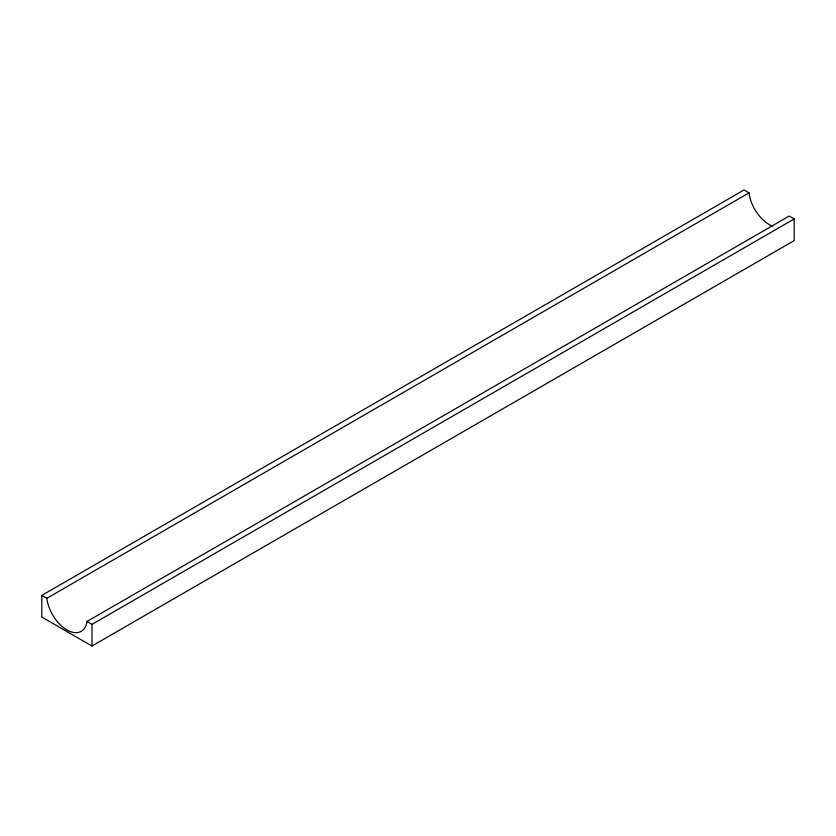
<?xml version="1.0" encoding="UTF-8"?>
<svg xmlns="http://www.w3.org/2000/svg" width="836" height="836" viewBox="0 0 836 836"><rect width="100%" height="100%" fill="white"/><g stroke="black" fill="none" stroke-linecap="round" stroke-linejoin="round"><path stroke-width="1.25" d="M41.8 595.399L46.816 598.304A28.696 16.563 60 0 0 66.89 629.905A28.696 16.563 60 0 0 86.965 621.482L789.184 216.064L794.2 218.959L794.2 240.601L91.981 646.019L41.8 617.041L41.8 595.399L744.019 189.981L749.035 192.876A28.696 16.563 60 0 0 772.704 226.19M46.816 598.304L749.035 192.876M86.965 621.482L91.981 624.377L794.2 218.959M91.981 624.377L91.981 646.019"/></g></svg>
